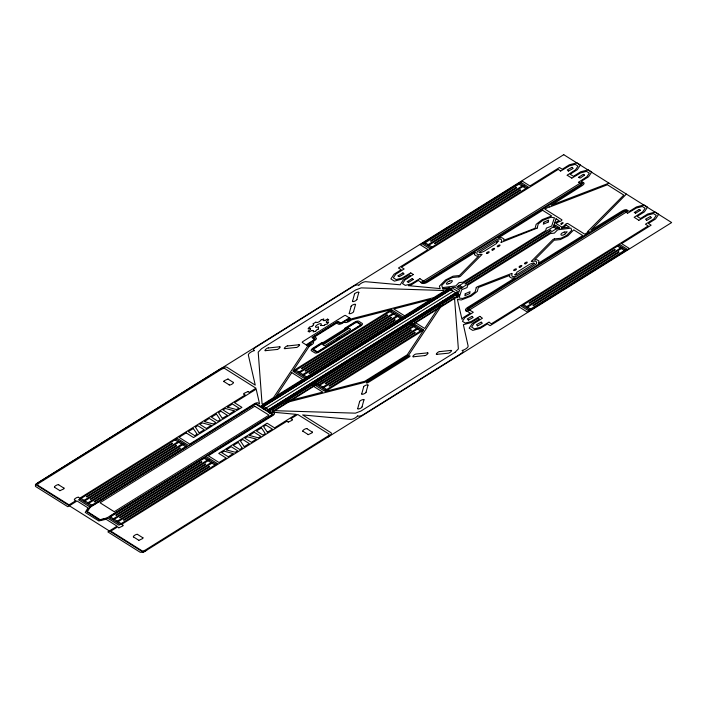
<?xml version="1.0" encoding="UTF-8"?>
<svg xmlns="http://www.w3.org/2000/svg" width="707" height="707" viewBox="0 0 707 707"><rect width="100%" height="100%" fill="white"/><g stroke="black" fill="none" stroke-linecap="round" stroke-linejoin="round"><path stroke-width="1.06" d="M318.415 329.002L318.433 326.855M399.181 276.552L398.059 275.907M402.981 272.99L404.104 273.918L399.243 276.658M408.372 282.332L407.285 281.704M410.811 272.973L413.295 274.466M412.181 278.735L413.303 279.362M419.993 278.761L424.898 282.04A1.564 0.557 -27.8 0 0 426.728 281.563L580.986 185.314A1.564 0.557 -27.8 0 0 581.764 184.165L578.45 182.344M468.29 320.024L467.265 318.937L472.037 316.303M472.099 316.418L473.169 317.434L468.414 320.147M477.481 325.803L476.465 324.725L481.228 322.083M479.912 316.427L482.43 318.221L474.061 323.444L471.622 327.076L474.424 328.843L480.239 327.332L489.041 322.109M481.281 322.242L482.36 323.214L477.614 325.936M489.094 322.268L491.338 323.824L648.195 225.948L645.447 224.216L653.816 218.993L656.264 215.361L653.454 213.594L647.639 215.114L638.872 220.345M560.518 170.988L558.265 169.362L401.417 267.246L404.148 268.969L395.779 274.192L393.331 277.824L396.141 279.592L401.947 278.081L410.749 272.858M568.295 171.006L567.27 169.927L572.043 167.285M571.742 178.067L567.244 175.283M572.104 167.409L573.174 168.416L568.384 171.129M583.416 174.461L584.548 175.053M627.542 213.16L624.679 211.154A1.564 0.557 -27.8 0 0 622.849 211.632L468.608 307.899A1.564 0.557 -27.8 0 0 467.84 309.039L473.31 312.273L464.87 317.664L462.431 321.305L465.241 323.064L471.056 321.552L479.859 316.329M635.434 213.134L634.356 212.507M638.774 220.231L634.152 217.288L642.663 211.879L645.111 208.238L642.301 206.479L636.486 207.991L627.604 213.267M639.243 209.581L640.365 210.165M646.596 220.257L645.571 219.179L650.343 216.536M650.405 216.66L651.474 217.668L646.719 220.39M310.523 329.435L310.559 328.543M398.032 275.889L402.937 272.831M567.173 175.256L575.551 169.76L577.999 166.127L575.189 164.36L569.374 165.871L560.642 171.121M565.07 233.982C561.04 237.145 558.495 233.911 564.23 232.029M465.171 293.785L470.075 291.629L469.66 293.467M469.704 293.599L464.861 295.747L465.224 293.9M543.727 222.237L548.623 220.098L548.181 221.927M548.243 222.078L543.312 224.19L543.869 222.396M195.441 427.231L197.704 425.649L204.27 429.785L199.215 432.772M197.059 434.16L194.796 435.698L188.23 431.57L193.303 428.575M242.094 447.991L239.832 449.528L233.266 445.401L238.339 442.414L242.086 447.92M59.812 490.738L63.886 488.846L64.072 488.077M118.776 527.873L122.85 525.946L123.098 525.168M138.722 540.448L142.823 538.478L142.991 537.718M228.061 378.961L224.031 380.817L223.801 381.621M248.007 391.501L243.933 393.392L243.747 394.161M306.971 428.601C306.113 428.106 302.119 430.369 302.711 431.261M58.672 484.684C57.674 484.233 53.785 486.478 54.412 487.344M78.61 497.233C77.47 496.827 73.678 499.08 74.35 499.884M137.582 534.315C136.407 533.918 132.792 536.136 133.323 536.975M229.201 385.023C230.376 385.43 234.097 383.141 233.46 382.363M288.173 422.15L292.274 420.205L292.433 419.454M308.111 434.734L312.211 432.755L312.441 431.995M501.024 242.271L501.192 242.033A8.97 3.182 -27.8 0 0 497.012 239.399L477.278 251.719A8.97 3.182 -27.8 0 0 481.449 254.352L482.094 254.379L460.328 276.349L458.923 276.905M476.253 287.767L475.166 291.797L470.597 295.358L462.493 298.478L458.993 298.018L461.715 289.702L467.035 287.616L467.707 285.168L550.417 233.54L554.341 233.124L557.69 229.802L570.964 228.131L571.689 230.323L566.678 235.387L560.969 238.241L554.544 238.904M537.17 227.972L538.248 223.951L542.826 220.381L550.93 217.261L554.421 217.721L551.699 226.037L546.387 228.122L545.707 230.579L462.997 282.199L459.082 282.614L455.732 285.937L442.449 287.608L441.725 285.416L446.744 280.352L452.445 277.498L458.87 276.844M459.453 290.321L458.958 292.168L451.782 287.661L454.875 287.272L459.585 290.232M349.249 313.272L351.149 306.343M352.563 301.147L354.463 294.218M353.553 311.61L355.453 304.69M356.867 299.485L358.767 292.565M357.707 408.54L359.607 401.62M361.745 393.834L363.645 386.906M362.011 406.887L363.911 399.959M366.049 392.173L367.94 385.253M531.337 261.325L553.13 239.346L554.491 238.833M588.896 231.684L584.76 234.176L567.765 223.492A1.564 0.557 -27.8 0 0 565.361 224.411L563.841 225.931A1.564 0.557 -27.8 0 1 561.438 226.85L556.453 223.712A1.564 0.557 -27.8 0 1 556.648 223.014A1.564 0.557 -27.8 0 1 557.947 222.201L560.395 221.264A1.564 0.557 -27.8 0 0 561.853 219.771L544.867 209.086L549.304 206.683M587.782 231.419L623.795 195.079L607.401 184.766L549.18 207.204M323.232 320.536L323.797 319.14M534.412 263.464L515.792 275.147L514.59 274.731L516.499 273.423L516.826 272.275L529.667 264.268L533.52 262.88L534.43 263.402M204.517 421.478L209.272 418.429L215.838 422.565L213.311 423.979L204.553 421.655M211.11 425.446L206.364 428.477L199.798 424.35L202.326 422.927L211.075 425.252M227.645 407.038L232.409 403.997L238.975 408.125L236.447 409.539L227.689 407.223M234.256 410.988L229.492 414.037L222.935 409.91L225.462 408.496L234.211 410.811M226.417 449.749L231.18 446.709L237.738 450.836L235.21 452.25L226.461 449.935M233.01 453.717L228.264 456.749L221.706 452.621L224.234 451.207L232.983 453.523M249.553 435.309L254.308 432.269L260.874 436.396L258.32 437.81L249.598 435.494M256.155 439.268L251.4 442.308L244.834 438.181L247.362 436.767L256.12 439.082M308.19 328.79L309.224 327.261M327.597 323.735L328.631 322.198M364.132 399.755C364.37 398.819 359.704 400.401 359.501 401.594M349.108 313.395C348.966 314.571 353.367 312.777 353.659 311.637M368.135 385.085C368.382 383.981 363.716 385.783 363.531 386.888M358.953 292.398C359.28 291.249 354.49 293.105 354.357 294.192M355.639 304.523C355.745 303.453 351.158 305.265 351.043 306.317M319.599 321.499L321.093 319.847M315.729 331.15L317.098 329.63M352.422 301.27C352.263 302.446 356.673 300.661 356.973 299.512M361.595 393.958C361.339 395.125 365.873 393.41 366.155 392.199M357.565 408.664C357.45 409.821 361.719 408.142 362.117 406.914M454.999 352.351L458.366 348.913L454.46 297.187A1.759 0.627 -27.8 0 0 452.303 297.612M565.07 233.92L567.182 231.781L564.283 232.09M626.375 194.08L590.884 230.226L621.992 211.093A4.074 1.449 -27.8 0 1 626.773 209.846L629.274 211.428L636.503 206.912L644.042 204.95L647.55 207.16L644.386 211.879L637.157 216.386L640.507 218.49L647.647 214.035L655.186 212.065L658.703 214.274L655.539 218.993L648.39 223.447L651.138 225.18L621.612 243.606L629.327 248.457L527.36 312.105L519.627 307.245L490.101 325.671L487.37 323.947L480.23 328.41L472.691 330.372L469.174 328.163L472.338 323.444L479.487 318.99L478.188 318.168L471.039 322.631L463.368 324.663L468.122 346.015A4.596 1.626 -27.8 0 1 466.311 348.498A4.596 1.626 -27.8 0 1 462.095 350.469A4.596 1.626 -27.8 0 1 460.443 354.021L363.389 414.594A4.596 1.626 -27.8 0 1 357.786 415.787A7.141 2.536 -27.8 0 1 357.707 415.636A4.604 1.635 -27.8 0 1 354.525 418.261A4.604 1.635 -27.8 0 1 350.575 419.384L302.64 414.938L331.07 432.764A5.815 2.068 -27.8 0 1 328.181 437.014M324.168 325.441L324.822 324.805M312.22 326.113L313.599 324.902M308.217 331.159L310.426 329.559M326.448 321.402L328.605 319.829M349.293 319.193L349.974 318.265L347.72 320.174A1.255 0.442 -27.8 0 0 347.102 321.093A1.255 0.442 -27.8 0 0 348.578 320.713L350.937 319.228A2.077 0.742 -27.8 0 1 352.386 318.592L432.843 297.877A2.607 0.928 -27.8 0 0 434.655 297.073L443.086 291.814A1.688 0.601 -27.8 0 0 443.775 290.471M313.201 323.762L315.667 322.224M542.658 210.279L498.205 238.02L501.811 237.649L504.003 239.028L503.631 240.398L535.084 228.281L536.136 224.349L542.207 219.621L551.654 215.98L542.799 210.412M261.351 406.039L450.129 288.217L451.632 289.163L452.842 291.461L264.065 409.273L262.562 408.328L261.351 406.039L262.854 406.985L264.065 409.273M450.253 288.297L261.475 406.118L262.5 408.054L263.296 408.558L262.73 406.914L451.508 289.092M262.854 406.985L451.632 289.163M267.794 410.095L456.572 292.274L458.083 293.219L459.285 295.517L270.507 413.33L269.005 412.384L267.794 410.095L269.305 411.041L270.507 413.33M269.305 411.041L458.083 293.219M452.409 297.559L443.881 302.879A2.607 0.928 -27.8 0 0 442.6 304.01L409.22 354.34A2.077 0.742 -27.8 0 1 408.195 355.25L365.546 381.868A2.077 0.742 -27.8 0 1 364.096 382.505L283.64 403.229A2.607 0.928 -27.8 0 0 281.828 404.024L273.397 409.282A1.635 0.583 -27.8 0 0 272.743 410.617L355.435 413.162L360.915 411.067L455.043 352.325M582.824 235.537L538.372 263.287L538.981 261.024L536.79 259.646L534.607 259.876L554.067 240.221L560.342 239.576L567.907 235.793L573.757 229.881L582.612 235.458M324.92 320.51L327.491 319.131M309.33 331.857L311.84 330.514M317.487 322.48L319.423 321.623M588.18 231.481L588.878 231.578M317.275 329.515L318.291 329.108M609.001 183.148L551.168 205.269L581.826 185.835A4.074 1.449 -27.8 0 0 583.841 182.848L581.331 181.275L588.56 176.759L591.732 172.048L588.215 169.83L580.677 171.801L573.448 176.308L570.098 174.205L577.239 169.742L580.412 165.031L576.894 162.822L569.356 164.784L562.215 169.247L559.467 167.515L529.95 185.95L522.226 181.089L420.25 244.737L427.982 249.598L398.456 268.024L401.187 269.738L394.046 274.201L390.883 278.912L394.391 281.13L401.93 279.159L409.079 274.705L410.378 275.518L403.229 279.981A127.287 45.204 -27.8 0 0 400.25 284.806L365.908 281.713A4.596 1.626 -27.8 0 0 361.949 282.844A4.596 1.626 -27.8 0 0 358.776 285.478A4.596 1.626 -27.8 0 0 353.102 286.494L256.031 347.084A4.596 1.626 -27.8 0 0 254.379 350.628A4.596 1.626 -27.8 0 0 250.172 352.607A4.596 1.626 -27.8 0 0 248.351 355.082L255.254 385.129L226.912 367.251A5.815 2.068 -27.8 0 0 220.116 369.036L38.602 482.324A5.815 2.068 -27.8 0 0 35.721 486.575L67.837 506.716L77.019 500.98L87.977 507.865L85.238 512.425L98.812 520.962L106.094 519.265L117.053 526.158L107.862 531.894L139.871 552.087A5.815 2.068 -27.8 0 0 146.676 550.302M265.425 350.769C263.614 351.22 266.831 347.711 268.307 347.897M279.61 346.713C281.74 346.368 278.072 349.726 276.817 349.576M284.859 348.719C282.853 349.108 286.344 345.652 287.678 345.864M298.973 344.68C301.226 344.309 297.134 347.791 296.215 347.552M413.392 356.858C411.412 357.221 414.85 353.792 416.211 354.004L427.311 352.908M427.505 352.82C429.644 352.484 425.773 355.966 424.686 355.665M436.882 354.384C434.876 354.826 438.331 351.335 439.701 351.538M450.995 350.354C453.107 350.053 449.21 353.527 448.203 353.217L437.076 354.295M309.383 327.155L312.026 326.227M325.008 324.69L327.438 323.841M321.261 319.75L323.718 319.104M315.561 331.247L313.104 331.883L313.563 330.531L312.026 330.461M326.466 322.48L328.578 322.145M308.243 328.843L310.47 328.499M268.351 347.968L279.415 346.801M287.714 345.935L298.778 344.769M265.691 350.654L276.746 349.488M285.054 348.622L296.118 347.464M439.736 351.609L450.801 350.442M413.586 356.761L424.651 355.603M449.811 281.015C455.114 278.956 451.075 283.525 449.051 283.719M448.989 283.648C443.961 285.884 447.257 281.386 449.767 280.953M216.439 414.143L211.366 417.13L217.933 421.257L220.195 419.693L216.528 414.187M222.369 418.332L227.407 415.345L220.84 411.218L218.569 412.791L222.237 418.288M244.251 446.603L249.306 443.616L242.748 439.489L240.477 441.062L244.145 446.559M323.293 320.589L324.725 320.571M261.475 427.974L256.402 430.961L262.969 435.088L265.24 433.532L261.572 428.018M320.58 325.52L324.009 325.512M443.74 290.497L361.144 287.882L355.692 289.95L261.537 348.719L258.205 352.121L262.067 403.883A1.688 0.601 -27.8 0 0 264.171 403.476L272.602 398.218A2.607 0.928 -27.8 0 0 273.883 397.087L307.262 346.757A2.077 0.742 -27.8 0 1 308.287 345.856L310.656 344.38A1.255 0.442 -27.8 0 0 311.274 343.461A1.255 0.442 -27.8 0 0 309.799 343.841L308.234 344.822A1.299 0.46 -27.8 0 1 306.705 345.219L302.313 342.453A1.299 0.46 -27.8 0 1 302.95 341.499L344.017 315.87A1.299 0.46 -27.8 0 1 345.546 315.472L350 318.3M267.387 432.163L272.442 429.176L265.876 425.048L263.614 426.63L267.281 432.118M578.529 177.395L580.261 178.076L584.601 175.089M419.931 278.638L411.129 283.861L405.314 285.381L402.513 283.613L404.952 279.972L413.356 274.502M501.13 242.421L537.32 228.052M315.835 322.171L317.31 322.525M639.19 209.422L634.285 212.48M635.531 213.258L640.427 210.2M583.363 174.302L578.459 177.36M571.83 178.182L580.686 172.888L586.501 171.377L589.302 173.144L586.854 176.785L578.406 182.326M531.408 261.475L531.964 261.396A8.97 3.182 -27.8 0 1 536.145 264.02L516.41 276.34A8.97 3.182 -27.8 0 1 512.23 273.706L511.833 273.388L477.031 286.865L476.147 287.74M412.128 278.611L407.223 281.678M408.434 282.438L413.383 279.415M451.075 289.366L449.82 288.571L450.836 290.506M407.011 327.535L407.453 327.818M345.316 328.737L344.698 328.348L354.313 322.348A3.747 1.334 -27.8 0 1 358.705 321.199L362.258 323.435A3.747 1.334 -27.8 0 1 360.411 326.183L319.352 351.812A3.747 1.334 -27.8 0 1 314.951 352.961L311.398 350.725A3.747 1.334 -27.8 0 1 313.245 347.977L322.251 342.365L322.869 342.754M327.65 319.096L328.658 319.732M308.164 331.265L309.171 331.892M321.323 381.02L321.765 381.294M227.999 379.076L233.283 382.399M247.945 391.616L249.235 392.42L255.978 388.214L224.826 368.559A3.305 1.175 -27.8 0 0 220.964 369.575L39.459 482.863A3.305 1.175 -27.8 0 0 37.816 485.276L69.065 504.869L75.817 500.662L74.527 499.849M292.265 419.49L290.975 418.677L297.718 414.47L328.967 434.063A3.305 1.175 -27.8 0 1 327.332 436.484L145.819 549.763A3.305 1.175 -27.8 0 1 141.957 550.78L110.805 531.125L117.556 526.918L118.847 527.722M306.909 428.707L312.202 432.039M223.978 381.586L229.262 384.908M243.924 394.126L245.214 394.93L79.829 498.152L78.548 497.339M288.244 421.999L286.954 421.186L121.577 524.408L122.859 525.213M302.888 431.217L308.181 434.549M58.61 484.79L63.895 488.122M137.52 534.43L142.814 537.753M54.589 487.3L59.874 490.631M133.499 536.94L138.793 540.263M195.45 427.267L199.109 432.719M193.391 428.628L197.05 434.089M457.243 294.112L456.254 292.627L457.517 293.414L458.534 295.349L270.631 412.623L269.614 410.687L268.36 409.901L269.835 412.119M313.121 323.868L313.669 324.796M450.129 288.217L451.34 290.515M262.933 407.78L261.917 405.845L263.172 406.64L263.738 408.284M326.36 321.517L326.369 322.436M317.885 327.005A3.27 1.158 -27.8 0 1 315.631 326.325A3.27 1.158 -27.8 0 1 319.75 323.753A3.27 1.158 -27.8 0 1 320.819 325.176M306.529 345.104A1.299 0.46 -27.8 0 1 307.165 344.15L313.431 340.244A1.299 0.46 -27.8 0 0 314.076 339.289L311.955 337.548L337.248 321.667L338.238 321.455L340.438 322.834A1.299 0.46 -27.8 0 0 341.967 322.436L348.233 318.53A1.299 0.46 -27.8 0 1 349.762 318.123M308.667 344.548A1.264 0.451 -27.8 0 0 309.18 344.132L309.366 343.849A1.396 0.495 -27.8 0 0 309.286 343.584L313.749 340.447A2.342 0.831 -27.8 0 0 314.907 338.724L312.971 337.266L336.806 322.304L337.539 322.109L339.537 323.355A2.342 0.831 -27.8 0 0 342.285 322.631L347.314 319.847A1.396 0.495 -27.8 0 0 347.747 319.9L348.189 319.785A1.264 0.451 -27.8 0 0 348.86 319.467M272.275 414.549L255.854 404.201L255.094 404.36L90.284 507.219L87.279 511.568L100.155 519.68L106.996 517.913L272.257 414.629M313.413 349.24L317.081 351.671L318.009 351.529L337.46 339.44A1.882 0.672 -27.8 0 1 338.406 338.07A1.882 0.672 -27.8 0 1 340.597 337.486L359.554 325.653C362.108 324.266 356.708 321.499 355.161 322.887L347.641 327.58A1.882 0.672 -27.8 0 1 346.695 328.949L323.718 343.284A1.882 0.672 -27.8 0 1 321.535 343.876L313.44 349.161M323.055 344.769L324.354 345.679L325.317 345.423L350.071 329.975C351.662 329.17 348.949 327.871 348.233 328.817L323.055 344.733M478.356 287.475L477.305 291.399L471.233 296.127L461.282 299.962L457.42 299.459L461.998 319.387L463.156 317.673L470.296 313.21L465.745 310.346A4.074 1.449 -27.8 0 1 467.751 307.359L515.235 277.727L511.629 278.098L509.438 276.72L509.8 275.359L478.356 287.475M475.069 252.461L474.459 254.723L476.651 256.102L478.833 255.872L459.373 275.536L453.09 276.181L445.534 279.963L439.374 286.185L440.169 288.597L408.381 285.655L411.12 284.939L418.261 280.476L422.813 283.339A4.074 1.449 -27.8 0 0 427.594 282.093L475.069 252.461M496.924 242.315L496.588 243.464L483.756 251.471L479.903 252.867L478.993 252.337L497.631 240.592L498.833 241.007L496.924 242.315M458.463 293.785L457.093 297.965L456.669 296.127A4.162 1.476 -27.8 0 0 455.555 295.597L458.463 293.785M554.102 224.676L553.828 225.506L554.359 225.012A4.074 1.449 -27.8 0 1 554.102 224.676M556.047 218.746L554.421 223.721A4.074 1.449 -27.8 0 1 558.265 221.079L559.193 220.725L556.047 218.746M86.678 511.55L99.457 520.06A1.564 0.557 -27.8 0 0 100.208 520.06L106.342 518.461A1.564 0.557 -27.8 0 0 107.42 517.984L118.891 525.204L121.277 523.719L109.806 516.499L203.634 457.933L215.114 465.153L217.491 463.668L206.02 456.448L272.098 415.203A1.564 0.557 -27.8 0 0 272.867 414.055L256.517 403.785A1.582 0.566 -27.8 0 0 254.679 404.271L188.619 445.507L177.148 438.287L174.762 439.772L186.241 446.992L92.405 505.558L80.934 498.338L78.548 499.822L90.028 507.043A1.555 0.557 -27.8 0 0 89.259 507.714L86.678 511.55M291.779 372.642L276.437 395.814L302.631 379.465L291.779 372.642M309.242 346.297L292.813 371.087L391.254 309.648L351.644 319.838L349.426 321.243A3.765 1.334 -27.8 0 1 344.786 321.747L342.824 322.975A3.809 1.352 -27.8 0 1 338.353 324.142L336.673 323.09L314.491 336.93L316.17 337.981A3.809 1.352 -27.8 0 1 314.288 340.783L312.317 342.011A3.765 1.334 -27.8 0 1 311.504 344.91L309.242 346.297M423.608 330.089L407.241 354.799L364.839 381.267L325.326 391.422L423.608 330.089M440.037 305.283L424.686 328.455L413.842 321.632L440.037 305.283M566.219 225.144L565.653 225.719A4.074 1.449 -27.8 0 1 561.42 228.122L569.365 227.124L566.219 225.144M563.735 154.674L35.385 484.428L143.309 552.308L671.65 222.555L563.735 154.674M425.022 242.634L422.636 244.118L429.821 248.634L432.198 247.15L425.022 242.634M521.236 182.583L518.858 184.067L526.035 188.583L528.421 187.099L521.236 182.583M520.202 183.422L423.988 243.473L426.993 245.364L523.207 185.314L520.202 183.422M516.216 187.514L430.528 240.999L430.97 241.273L516.658 187.797L516.216 187.514M524.064 185.853L427.85 245.903L430.855 247.795L527.068 187.744L524.064 185.853M520.078 189.944L434.39 243.429L434.832 243.703L520.52 190.227L520.078 189.944M354.879 322.71L313.811 348.33A2.077 0.742 -27.8 0 0 312.786 349.859L316.338 352.095A2.077 0.742 -27.8 0 0 318.786 351.459L359.845 325.83A2.077 0.742 -27.8 0 0 360.87 324.301L357.318 322.065A2.077 0.742 -27.8 0 0 354.879 322.71M581.622 182.282L420.895 282.597L422.203 283.419L582.939 183.104L581.622 182.282M176.114 439.127L79.9 499.177L82.905 501.069L179.118 441.018L176.114 439.127M186.153 432.878L179.004 437.341L189.732 444.093L254.131 403.9A3.288 1.167 -27.8 0 1 257.993 402.893L259.566 403.883L256.181 389.168L234.512 402.698L241.927 407.365L237.879 409.883A3.075 1.096 -27.8 0 1 236.156 410.705A3.075 1.096 -27.8 0 1 234.839 411.783L223.792 418.677A3.075 1.096 -27.8 0 1 222.06 419.498A3.075 1.096 -27.8 0 1 220.743 420.577L214.751 424.324A3.075 1.096 -27.8 0 1 213.019 425.146A3.075 1.096 -27.8 0 1 211.702 426.224L200.655 433.117A3.075 1.096 -27.8 0 1 198.932 433.939A3.075 1.096 -27.8 0 1 197.607 435.017L193.568 437.545L186.153 432.878M172.128 443.227L86.44 496.703L86.881 496.977L172.57 443.501L172.128 443.227M179.976 441.557L83.753 501.608L86.767 503.499L182.98 443.448L179.976 441.557M295.826 370.079L293.44 371.573L304.443 378.492L306.82 376.999L295.826 370.079M392.04 310.028L389.654 311.522L400.657 318.442L403.043 316.948L392.04 310.028M391.006 310.877L294.792 370.928L297.797 372.819L394.011 312.768L391.006 310.877M175.99 445.649L90.302 499.133L90.743 499.407L176.432 445.931L175.99 445.649M387.021 314.969L301.332 368.444L301.774 368.727L387.463 315.242L387.021 314.969M183.838 443.987L87.615 504.038L90.629 505.929L186.842 445.878L183.838 443.987M394.868 313.298L298.654 373.349L301.659 375.249L397.873 315.198L394.868 313.298M179.852 448.079L94.164 501.563L94.605 501.837L180.294 448.362L179.852 448.079M390.883 317.399L305.194 370.875L305.636 371.157L391.325 317.673L390.883 317.399M398.73 315.729L302.508 375.779L305.521 377.671L401.735 317.62L398.73 315.729M254.759 406.225L100.049 502.783L114.26 511.727L268.987 415.15L254.759 406.225M394.745 319.829L309.056 373.305L309.498 373.579L395.186 320.103L394.745 319.829M430.802 299.468L404.607 315.817L393.755 308.994L430.802 299.468M449.228 287.979L446.329 289.79A4.162 1.476 -27.8 0 0 445.49 289.092L442.555 288.818L449.228 287.979M449.528 288.863L262.377 405.668L269.897 410.396L457.049 293.591L449.528 288.863M459.373 285.336L456.987 286.821L460.354 288.933L462.74 287.449L459.373 285.336M555.596 225.286L553.21 226.77L556.568 228.882L558.954 227.398L555.596 225.286M554.553 226.125L458.339 286.176L461.344 288.067L557.567 228.016L554.553 226.125M550.567 230.217L464.888 283.701L465.33 283.975L551.018 230.5L550.567 230.217M559.219 228.069L558.565 228.485L559.9 228.317A4.074 1.449 -27.8 0 1 559.352 228.158L559.219 228.069M456.695 292.353L267.918 410.175L270.198 412.897L269.173 410.961L457.95 293.14L458.976 295.075L456.695 292.353M311.867 385.271L285.672 401.62L322.719 392.093L311.867 385.271M315.852 382.681L313.475 384.166L324.469 391.086L326.855 389.601L315.852 382.681M412.075 322.631L409.689 324.115L420.692 331.035L423.069 329.55L412.075 322.631M410.997 323.444L314.774 383.494L317.779 385.386L414.002 325.335L410.997 323.444M414.85 325.874L318.636 385.925L321.641 387.816L417.864 327.765L414.85 325.874M205.419 457.562L109.205 517.612L112.21 519.504L208.424 459.453L205.419 457.562M272.69 415.575L208.291 455.768L219.029 462.511L226.178 458.056L218.755 453.39L222.802 450.863A3.075 1.096 -27.8 0 1 224.526 450.041A3.075 1.096 -27.8 0 1 225.851 448.963L236.889 442.069A3.075 1.096 -27.8 0 1 238.621 441.248A3.075 1.096 -27.8 0 1 239.938 440.169L245.939 436.422A3.075 1.096 -27.8 0 1 247.662 435.6A3.075 1.096 -27.8 0 1 248.979 434.522L260.026 427.629A3.075 1.096 -27.8 0 1 261.758 426.807A3.075 1.096 -27.8 0 1 263.075 425.729L267.113 423.201L274.537 427.868L296.215 414.346L272.734 412.163L274.307 413.153A3.288 1.167 -27.8 0 1 272.69 415.575M410.873 329.966L325.185 383.45L325.627 383.724L411.315 330.249L410.873 329.966M201.433 461.653L115.745 515.138L116.187 515.412L201.875 461.936L201.433 461.653M418.712 328.304L322.498 388.355L325.503 390.246L421.726 330.196L418.712 328.304M209.281 459.992L113.058 520.043L116.072 521.934L212.286 461.883L209.281 459.992M414.735 332.396L329.047 385.872L329.489 386.155L415.177 332.67L414.735 332.396M205.295 464.084L119.607 517.559L120.049 517.842L205.737 464.366L205.295 464.084M213.143 462.422L116.92 522.473L119.934 524.364L216.148 464.313L213.143 462.422M209.157 466.514L123.469 519.99L123.911 520.272L209.599 466.788L209.157 466.514M626.349 210.412L465.621 310.727L466.929 311.557L627.657 211.243L626.349 210.412M408.248 356.275L367.189 381.904A1.432 0.504 -27.8 0 0 366.482 382.955A1.432 0.504 -27.8 0 0 368.161 382.522L409.229 356.894A1.432 0.504 -27.8 0 0 409.927 355.842A1.432 0.504 -27.8 0 0 408.248 356.275M523.551 304.602L521.165 306.096L528.341 310.612L530.727 309.118L523.551 304.602M619.765 244.551L617.379 246.045L624.564 250.561L626.95 249.067L619.765 244.551M618.731 245.4L522.508 305.451L525.522 307.342L621.736 247.291L618.731 245.4M614.745 249.491L529.057 302.967L529.499 303.25L615.187 249.765L614.745 249.491M622.593 247.821L526.37 307.881L529.384 309.772L625.598 249.721L622.593 247.821M618.607 251.922L532.919 305.397L533.361 305.68L619.049 252.196L618.607 251.922M498.152 246.637A1.564 0.557 -27.8 0 0 500.017 245.126A1.564 0.557 -27.8 0 0 497.737 245.771A1.564 0.557 -27.8 0 0 498.152 246.637M492.735 250.022A1.564 0.557 -27.8 0 0 494.6 248.502A1.564 0.557 -27.8 0 0 492.319 249.156A1.564 0.557 -27.8 0 0 492.735 250.022M487.317 253.398A1.564 0.557 -27.8 0 0 489.182 251.886A1.564 0.557 -27.8 0 0 486.902 252.54A1.564 0.557 -27.8 0 0 487.317 253.398M514.555 270.534A1.564 0.557 -27.8 0 0 516.419 269.013A1.564 0.557 -27.8 0 0 514.13 269.667A1.564 0.557 -27.8 0 0 514.555 270.534M519.972 267.149A1.564 0.557 -27.8 0 0 521.837 265.638A1.564 0.557 -27.8 0 0 519.548 266.283A1.564 0.557 -27.8 0 0 519.972 267.149M525.389 263.773A1.564 0.557 -27.8 0 0 527.254 262.253A1.564 0.557 -27.8 0 0 524.965 262.907A1.564 0.557 -27.8 0 0 525.389 263.773M561.579 224.048A1.299 0.46 -27.8 0 0 563.134 222.785A1.299 0.46 -27.8 0 0 561.225 223.324A1.299 0.46 -27.8 0 0 561.579 224.048"/></g></svg>
